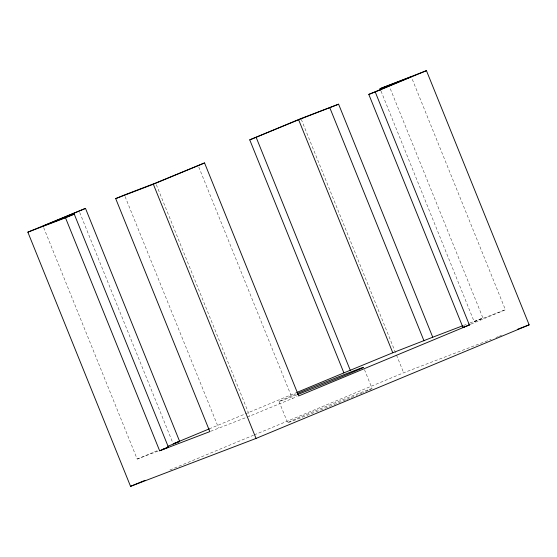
<?xml version="1.0" encoding="UTF-8"?>
<svg xmlns="http://www.w3.org/2000/svg" width="557" height="557" viewBox="0 0 557 557"><rect width="100%" height="100%" fill="white"/><g stroke="black" fill="none" stroke-linecap="round" stroke-linejoin="round"><path stroke-width="0.42" stroke-dasharray="2.79 2.09" d="M209.265 428.869L295.809 392.88M43.69 227.66L137.182 459.065L158.007 450.404M210.637 431.292L249.801 416.065L297.083 396.563M381.023 91.083L474.188 321.681L482.947 318.047L389.447 86.641M470.957 324.09L505.401 309.769L411.908 78.363M169.913 469.976L253.449 435.24M254.257 434.906L403.658 372.772L491.1 339.38M463.515 325.462L469.182 323.297M469.99 322.99L482.947 318.047M474.188 321.681L505.401 309.769M137.182 459.065L158.794 450.815M495.953 337.528L498.383 336.602M499.197 336.289L501.62 335.363M301.281 119.372L396.18 354.266M396.507 355.074L403.658 372.772M364.48 369.653L372.083 388.487M198.765 167.003L292.258 398.408M279.057 401.534L287.621 422.714M156.308 184.659L249.801 416.065M125.095 196.579L218.595 427.985M79.707 212.468L172.879 443.066M296.756 394.892A45.695 0.641 -22 0 1 297.215 393.576M371.533 388.89A45.695 0.641 -22 0 1 369.026 390.039M368.135 390.429A45.695 0.641 -22 0 1 363.004 392.636M362.134 393.005A45.695 0.641 -22 0 1 356.341 395.435M353.925 396.445A45.695 0.641 -22 0 1 346.454 399.529M345.667 399.849A45.695 0.641 -22 0 1 289.515 422.109A45.695 0.641 -22 0 1 319.809 408.991A45.695 0.641 -22 0 1 371.63 388.612"/><path stroke-width="0.84" d="M380.696 90.283L380.048 88.667L426.446 70.655L529.15 324.849L256.046 438.429L130.554 486.345L27.85 232.151L85.493 208.395L179.639 441.409L167.622 446.408M432.747 337.215L392.782 352.769L343.892 372.884L249.745 139.87L300.954 118.571L338.6 104.194L432.747 337.215L462.707 325.775M85.493 208.395L43.035 226.051L74.248 214.132L168.395 447.146L159.643 450.787L65.496 217.773L27.85 232.151M249.745 139.87L298.636 119.755L338.6 104.194M65.496 217.773L74.248 214.132M159.643 450.787L209.836 431.619L115.696 198.605L124.448 194.964L155.661 183.044L204.551 162.936L298.691 395.95L469.384 324.968L375.237 91.947L368.804 94.405L462.951 327.419L469.384 324.968M368.804 94.405L411.261 76.748L380.048 88.667M115.696 198.605L153.342 184.228L204.551 162.936M375.237 91.947L426.446 70.655M209.265 428.869L173.199 443.866L179.639 441.409M296.609 392.546L343.892 372.884M462.951 327.419L464.552 326.757M468.555 325.093L470.157 324.425M130.554 486.345L145.015 480.336M162.79 449.29L168.395 447.146M517.815 329.18L529.15 324.849M329.848 107.835L423.995 340.849M298.636 119.755L392.782 352.769M256.185 137.412L350.325 370.426M153.342 184.228L256.046 438.429M297.215 393.576A45.695 0.641 -22 0 1 352.929 371.178A45.695 0.641 -22 0 1 353.166 371.992A45.695 0.641 -22 0 1 297.515 394.593"/></g></svg>
